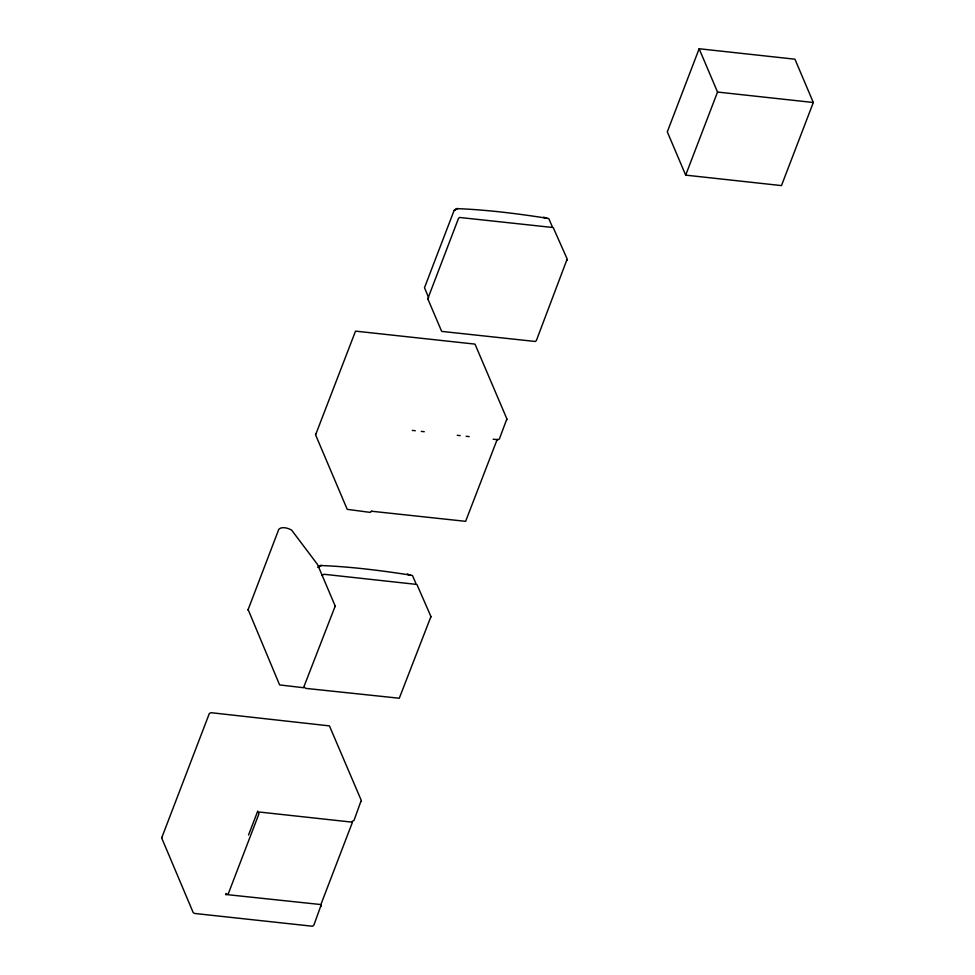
<?xml version="1.0" encoding="UTF-8"?>
<svg xmlns="http://www.w3.org/2000/svg" width="975" height="975" viewBox="0 0 975 975"><rect width="100%" height="100%" fill="white"/><g stroke="black" fill="none" stroke-linecap="round" stroke-linejoin="round"><path stroke-width="1.46" d="M321.104 905.105L313.865 925.153L312.439 926.238L194.5 913.441L193.172 912.539L161.679 837.939L209.345 713.468L211.087 712.701L329.44 725.888L361.25 800.353L354.01 820.402L352.085 821.486M247.942 610.082L278.813 529.279C281.738 526.171 288.356 528.121 291.623 530.12L317.533 564.488L335.205 606.048L303.542 687.728L279.606 684.925L248.089 609.472M371.938 511.266L370.013 512.362L347.21 509.34L315.583 434.85L355.522 331.134L474.996 344.114L506.878 418.872L499.395 438.945L498.152 439.713L493.155 439.225M427.598 299.276L458.469 218.473L459.566 217.462L553.203 227.541L567.182 259.009L536.408 340.458L535.312 341.482L441.675 331.39L427.732 298.667M226.943 894.611L320.885 904.556L352.45 822.217M304.237 687.143L305.699 688.374L399.287 698.234L430.95 616.553L416.886 584.439L324.066 574.275L322.14 575.372M371.378 511.217L465.623 521.332L497.25 439.286M161.679 837.939L161.826 837.33M315.547 434.497L315.693 433.887M335.071 606.657L335.205 606.048M321.067 906.372L321.202 905.763M361.213 801.608L361.347 800.999M430.816 617.163L430.95 616.553M497.153 440.249L497.287 439.64M506.768 419.835L506.903 419.226M567.145 260.264L567.279 259.655M699.148 48.75L667.302 131.832L685.681 175.134L781.475 185.591L813.321 102.497L794.93 59.195L699.148 48.75L717.527 92.052L685.681 175.134M248.54 834.978L257.741 811.102L258.948 813.808L228.211 894.002L225.749 894.672M318.642 566.78L320.434 565.5C350.403 566.658 380.847 570.46 410.463 575.104L407.148 574.226L412.474 575.543L415.825 583.269M317.74 567.413L321.348 565.39L319.154 566.512M717.527 92.052L813.321 102.497M412.279 430.414L415.277 430.731M421.273 431.389L424.259 431.718M457.214 435.301L460.2 435.63M466.196 436.288L469.194 436.617M259.423 812.041L351.439 822.071M226.639 894.453L225.822 893.466M552.155 226.371L548.803 218.644L543.465 217.327L546.792 218.217C517.164 213.562 486.72 209.771 456.763 208.613L454.07 210.515L424.491 287.723L428.622 297.607M455.483 209.613L454.07 210.515L457.665 208.492L455.483 209.613"/></g></svg>
